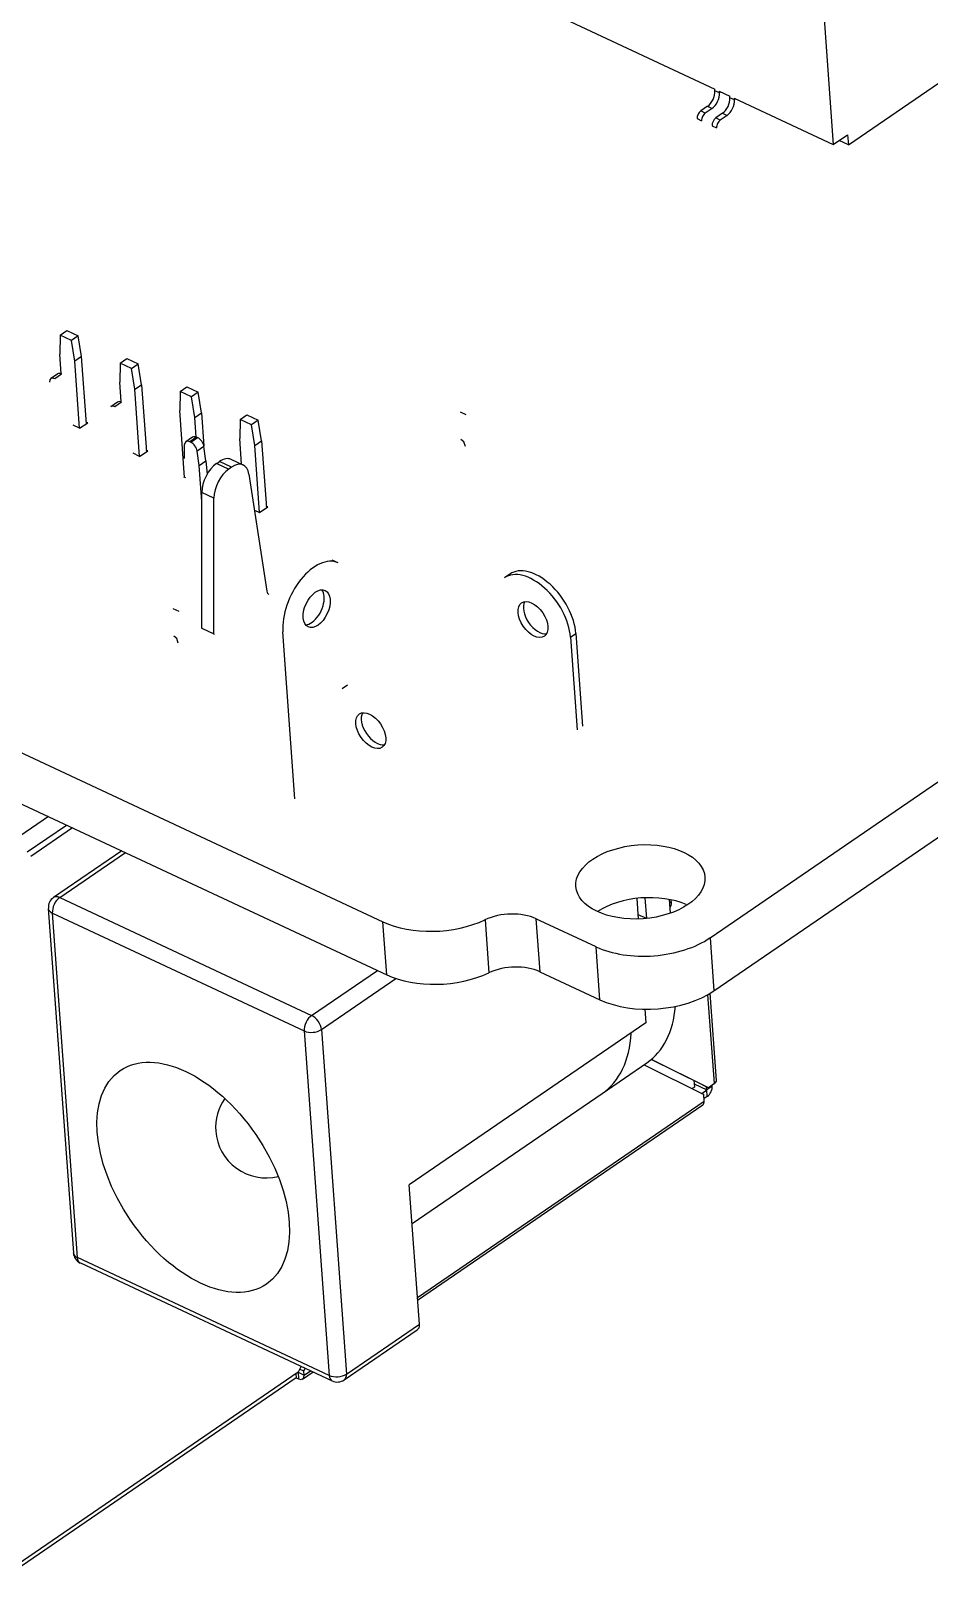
# Model space of a CAD drawing. Header units: millimetres. Extents: x 239 to 841, y 198 to 536.
# Drawn here: x 797.83 to 808.93, y 267.61 to 286.68 of the extents above; entities that cross this region are included whole.
import ezdxf

# ---------------------------------------------------------------- set-up
doc = ezdxf.new("R2010")
doc.units = ezdxf.units.MM

msp = doc.modelspace()

# ---------------------------------------------------------------- linework, layer by layer
for p, q in [((806.221, 275.474), (840.744, 299.111)), ((806.269, 274.819), (840.792, 298.456)), ((766.916, 292.167), (802.178, 275.67)), ((766.964, 291.512), (802.226, 275.015)), ((796.142, 290.705), (806.28, 285.962)), ((807.632, 286.832), (807.745, 285.276)), ((807.931, 285.275), (810.16, 286.801)), ((806.282, 285.941), (806.28, 285.962)), ((806.338, 285.915), (806.282, 285.941)), ((806.336, 285.936), (806.338, 285.915)), ((806.336, 285.936), (806.466, 285.875)), ((806.467, 285.854), (806.466, 285.875)), ((806.191, 285.75), (806.107, 285.692)), ((806.163, 285.666), (806.107, 285.692)), ((806.246, 285.724), (806.163, 285.666)), ((806.191, 285.75), (806.246, 285.724)), ((806.523, 285.828), (806.467, 285.854)), ((806.521, 285.849), (806.523, 285.828)), ((806.521, 285.849), (807.745, 285.276)), ((806.061, 285.597), (806.117, 285.571)), ((806.247, 285.51), (806.302, 285.484)), ((806.376, 285.663), (806.292, 285.606)), ((806.348, 285.58), (806.292, 285.606)), ((806.432, 285.637), (806.348, 285.58)), ((806.376, 285.663), (806.432, 285.637)), ((807.745, 285.276), (807.922, 285.398)), ((807.931, 285.275), (807.819, 285.327)), ((807.922, 285.398), (807.931, 285.275)), ((798.188, 282.921), (798.184, 282.686)), ((798.188, 282.921), (798.272, 282.978)), ((798.329, 282.855), (798.188, 282.921)), ((798.272, 282.978), (798.412, 282.912)), ((798.412, 282.912), (798.329, 282.855)), ((798.369, 282.599), (798.329, 282.855)), ((798.453, 282.656), (798.412, 282.912)), ((798.201, 282.443), (798.184, 282.686)), ((798.453, 282.656), (798.369, 282.599)), ((798.513, 281.827), (798.453, 282.656)), ((798.929, 282.574), (799.013, 282.631)), ((799.013, 282.631), (799.154, 282.565)), ((798.156, 282.441), (798.072, 282.384)), ((798.207, 282.44), (798.123, 282.383)), ((798.429, 281.77), (798.369, 282.599)), ((798.929, 282.574), (798.925, 282.339)), ((799.07, 282.508), (798.929, 282.574)), ((799.07, 282.508), (799.154, 282.565)), ((799.11, 282.252), (799.07, 282.508)), ((799.194, 282.309), (799.154, 282.565)), ((798.943, 282.096), (798.925, 282.339)), ((799.11, 282.252), (799.194, 282.309)), ((799.171, 281.423), (799.11, 282.252)), ((799.194, 282.309), (799.254, 281.48)), ((799.671, 282.227), (799.754, 282.284)), ((799.754, 282.284), (799.895, 282.218)), ((798.897, 282.094), (798.814, 282.037)), ((798.948, 282.094), (798.864, 282.036)), ((799.671, 282.227), (799.666, 281.992)), ((799.812, 282.161), (799.671, 282.227)), ((799.895, 282.218), (799.812, 282.161)), ((799.852, 281.905), (799.812, 282.161)), ((799.935, 281.962), (799.895, 282.218)), ((799.727, 281.163), (799.666, 281.992)), ((799.852, 281.905), (799.935, 281.962)), ((799.869, 281.662), (799.852, 281.905)), ((799.935, 281.962), (799.966, 281.548)), ((800.412, 281.88), (800.408, 281.645)), ((800.412, 281.88), (800.496, 281.937)), ((800.553, 281.814), (800.412, 281.88)), ((800.496, 281.937), (800.637, 281.872)), ((800.637, 281.872), (800.553, 281.814)), ((800.677, 281.615), (800.637, 281.872)), ((803.209, 281.935), (803.135, 281.97)), ((798.429, 281.77), (798.348, 281.808)), ((798.429, 281.77), (798.53, 281.839)), ((798.53, 281.839), (798.511, 281.847)), ((800.593, 281.558), (800.553, 281.814)), ((799.171, 281.423), (799.271, 281.492)), ((799.271, 281.492), (799.253, 281.501)), ((799.723, 281.562), (799.722, 281.398)), ((799.824, 281.661), (799.741, 281.603)), ((799.875, 281.66), (799.791, 281.603)), ((799.803, 281.597), (799.791, 281.603)), ((799.803, 281.597), (799.887, 281.655)), ((799.875, 281.66), (799.887, 281.655)), ((799.966, 281.545), (799.882, 281.488)), ((799.908, 281.311), (799.882, 281.488)), ((799.991, 281.368), (799.966, 281.545)), ((800.431, 281.326), (800.408, 281.645)), ((800.593, 281.558), (800.677, 281.615)), ((800.653, 280.73), (800.593, 281.558)), ((800.677, 281.615), (800.737, 280.787)), ((799.171, 281.423), (799.089, 281.462)), ((799.908, 281.311), (799.991, 281.368)), ((799.94, 280.867), (799.908, 281.311)), ((799.991, 281.368), (800.004, 281.199)), ((800.123, 281.336), (800.158, 281.36)), ((800.123, 281.336), (800.272, 281.267)), ((800.306, 281.29), (800.158, 281.36)), ((800.306, 281.29), (800.272, 281.267)), ((800.451, 281.316), (800.303, 281.386)), ((799.74, 281.157), (799.716, 281.168)), ((800.522, 281.203), (800.745, 279.757)), ((799.939, 279.301), (799.94, 280.976)), ((800.088, 280.906), (799.94, 280.976)), ((800.087, 279.232), (800.088, 280.906)), ((800.59, 280.759), (800.654, 280.73)), ((800.654, 280.73), (800.754, 280.798)), ((800.754, 280.798), (800.736, 280.807)), ((801.623, 280.108), (801.549, 280.142)), ((803.747, 279.969), (803.68, 279.923)), ((799.66, 279.505), (799.586, 279.54)), ((799.939, 279.301), (800.087, 279.232)), ((801.091, 277.191), (800.941, 279.255)), ((804.496, 279.19), (804.563, 279.236)), ((804.563, 279.236), (804.647, 278.09)), ((804.496, 279.19), (804.58, 278.044)), ((801.742, 278.596), (801.675, 278.55)), ((797.78, 276.535), (798.266, 276.868)), ((798.34, 276.833), (797.826, 276.481)), ((798.949, 276.549), (798.107, 275.972)), ((798.183, 275.971), (798.995, 276.527)), ((798.183, 275.971), (801.297, 274.515)), ((805.316, 275.961), (805.335, 275.707)), ((805.417, 275.969), (805.436, 275.714)), ((798.042, 275.838), (798.352, 271.581)), ((798.401, 271.523), (798.092, 275.78)), ((798.092, 275.78), (801.206, 274.323)), ((805.33, 275.764), (805.436, 275.715)), ((805.717, 275.948), (805.729, 275.778)), ((805.744, 275.908), (805.719, 275.919)), ((805.744, 275.908), (805.741, 275.944)), ((802.226, 275.015), (802.178, 275.67)), ((803.44, 275.697), (803.487, 275.042)), ((804.07, 275.71), (804.118, 275.055)), ((804.812, 275.363), (804.07, 275.71)), ((805.436, 275.715), (805.434, 275.714)), ((805.436, 275.715), (805.436, 275.714)), ((806.221, 275.474), (806.269, 274.819)), ((804.859, 274.708), (804.812, 275.363)), ((801.297, 274.515), (802.109, 275.07)), ((804.118, 275.055), (804.859, 274.708)), ((801.417, 274.34), (802.338, 274.971)), ((806.275, 273.672), (806.195, 274.773)), ((806.301, 273.713), (806.222, 274.789)), ((805.416, 274.592), (805.428, 274.422)), ((801.206, 274.323), (801.515, 270.066)), ((801.417, 274.34), (801.726, 270.083)), ((805.428, 274.422), (802.504, 272.42)), ((804.89, 273.552), (805.441, 273.93)), ((805.406, 273.905), (806.144, 273.539)), ((806.128, 273.656), (805.495, 273.971)), ((806.202, 273.622), (805.497, 273.972)), ((806.022, 273.709), (806.028, 273.63)), ((806.025, 273.67), (806.182, 273.596)), ((806.275, 273.672), (806.202, 273.622)), ((802.539, 271.942), (804.89, 273.552)), ((806.028, 273.63), (806, 273.611)), ((806.118, 273.552), (806.182, 273.596)), ((806.128, 273.656), (806.202, 273.622)), ((806.15, 273.457), (806.144, 273.539)), ((806.188, 273.515), (806.148, 273.487)), ((806.182, 273.596), (806.179, 273.633)), ((806.249, 273.642), (806.182, 273.596)), ((806.188, 273.515), (806.182, 273.596)), ((806.249, 273.642), (806.248, 273.653)), ((802.605, 271.03), (806.15, 273.457)), ((802.607, 270.996), (806.133, 273.409)), ((802.629, 270.7), (802.504, 272.42)), ((801.515, 270.066), (798.401, 271.523)), ((798.438, 271.456), (801.552, 269.999)), ((801.7, 270.011), (802.602, 270.629)), ((801.726, 270.083), (802.629, 270.7)), ((801.103, 270.088), (801.107, 270.036)), ((801.129, 270.105), (801.135, 270.023)), ((801.129, 270.105), (801.129, 270.105)), ((801.129, 270.105), (801.203, 270.07)), ((801.129, 270.105), (801.129, 270.105)), ((801.166, 270.179), (801.13, 270.106)), ((801.2, 270.118), (801.148, 270.142)), ((801.186, 270.022), (801.314, 270.11)), ((801.2, 270.118), (801.218, 270.155)), ((801.203, 270.07), (801.2, 270.118)), ((801.203, 270.07), (801.283, 270.125)), ((801.107, 270.036), (797.566, 267.611)), ((801.107, 270.036), (801.135, 270.023))]:
    msp.add_line(p, q)
for points in [[(803.199, 281.547), (803.18, 281.604), (803.143, 281.633)], [(799.649, 279.117), (799.631, 279.174), (799.594, 279.203)], [(798.043, 276.973), (796.965, 276.235)], [(801.13, 270.106), (797.656, 267.727)]]:
    msp.add_lwpolyline(points)
for centre, radius, start, end in [((798.192, 275.849), 0.15, 124.3984, 184.1572), ((800.735, 273.132), 0.625, 145.0414, 184.1572), ((800.735, 273.132), 0.625, 184.1572, 283.7545), ((798.501, 271.591), 0.15, 184.1572, 244.9286), ((801.615, 270.135), 0.15, 244.9286, 304.3984)]:
    msp.add_arc(centre, radius, start, end)
for centre, major_axis, ratio, start_param, end_param in [((806.182, 285.872), (0.064, 0.136), 0.574447, 3.913844, 5.48464), ((806.237, 285.846), (-0.064, -0.136), 0.574447, 0.772251, 2.343048), ((806.112, 285.631), (-0.0318, -0.0679), 0.574447, 3.913844, 5.48464), ((806.367, 285.786), (0.064, 0.136), 0.574447, 3.913844, 5.48464), ((806.423, 285.76), (-0.064, -0.136), 0.574447, 0.772251, 2.343048), ((806.167, 285.605), (0.0318, 0.0679), 0.574447, 0.772251, 2.343048), ((806.297, 285.544), (-0.0318, -0.0679), 0.574447, 3.913844, 5.48464), ((806.352, 285.518), (0.0318, 0.0679), 0.574447, 0.772251, 2.343048), ((798.213, 282.359), (0.0565, -0.0825), 0.586355, 2.359084, 3.141591), ((798.129, 282.301), (0.0565, -0.0825), 0.586355, 2.359084, 3.846739), ((798.954, 282.012), (0.0565, -0.0825), 0.586355, 2.359084, 3.141591), ((798.87, 281.955), (0.0565, -0.0825), 0.586355, 2.359084, 3.141591), ((799.797, 281.521), (0.0565, -0.0825), 0.586355, 2.359084, 3.846739), ((799.809, 281.515), (0.0565, -0.0825), 0.586355, 0.871429, 2.359084), ((799.881, 281.578), (0.0565, -0.0825), 0.586355, 2.359084, 3.141591), ((799.893, 281.573), (0.0565, -0.0825), 0.586355, 0.871429, 2.359084), ((800.141, 281.091), (-0.127, -0.272), 0.574447, 3.913844, 5.394994), ((800.176, 281.114), (-0.127, -0.272), 0.574447, 3.14161, 3.913844), ((800.324, 281.045), (-0.127, -0.272), 0.574447, 2.432694, 3.913844), ((800.29, 281.021), (-0.127, -0.272), 0.574447, 3.913844, 5.394994), ((801.359, 279.541), (0.265, 0.566), 0.574447, 0.000009, 2.343048), ((804.033, 279.407), (-0.353, 0.516), 0.586355, 3.92988, 6.283179), ((804.1, 279.453), (-0.353, 0.516), 0.586355, 3.92988, 6.283179), ((801.285, 279.576), (-0.106, -0.226), 0.574447, 2.343048, 2.852673), ((800.811, 279.809), (0.0424, 0.0906), 0.574447, 2.432694, 3.14161), ((801.285, 279.576), (-0.106, -0.226), 0.574447, 0.288937, 2.343048), ((804.1, 279.453), (-0.141, 0.206), 0.586355, 0.280037, 2.861641), ((800.006, 279.34), (-0.0424, -0.0906), 0.574447, 5.394994, 5.48464), ((800.154, 279.27), (-0.0424, -0.0906), 0.574447, 5.394994, 5.48464), ((802.095, 278.08), (-0.141, 0.206), 0.586355, 0.280037, 2.861641), ((798.192, 275.849), (-0.064, -0.136), 0.574447, 3.913844, 5.48464), ((798.192, 275.849), (-0.085, 0.124), 0.586355, 5.500677, 6.283203), ((805.408, 275.511), (-0.798, -0.058), 0.571137, 3.963069, 5.48144), ((798.192, 275.849), (-0.15, -0.011), 0.571137, 0.000023, 0.795656), ((803.736, 275.481), (0.499, 0.036), 0.571137, 0.795656, 2.165068), ((805.694, 275.873), (0.0318, 0.0679), 0.574447, 4.485246, 5.48464), ((802.847, 276.128), (-0.997, -0.072), 0.571137, 0.795656, 2.165068), ((805.48, 275.821), (-0.997, -0.072), 0.571137, 0.795656, 2.366453), ((802.894, 275.473), (0.997, 0.072), 0.571137, 3.937249, 5.306661), ((803.784, 274.826), (-0.499, -0.036), 0.571137, 3.937249, 5.306661), ((805.528, 275.166), (0.997, 0.072), 0.571137, 3.937249, 5.508045), ((804.311, 275.58), (-1.13, 1.65), 0.586355, 3.141586, 3.765241), ((801.306, 274.392), (0.064, 0.136), 0.574447, 0.772251, 2.343048), ((801.306, 274.392), (-0.085, 0.124), 0.586355, 3.92988, 5.500677), ((801.306, 274.392), (0.15, 0.011), 0.571137, 3.937249, 5.508045), ((803.76, 275.202), (1.13, -1.65), 0.586355, 6.283179, 6.937906), ((803.76, 275.202), (-1.13, 1.65), 0.586355, 3.141586, 3.796314), ((806.201, 273.706), (0.0997, 0.0072), 0.571137, 5.508045, 6.283209), ((806.182, 273.596), (-0.0424, -0.0906), 0.574447, 0.772251, 2.343048), ((806.076, 273.492), (0.0565, -0.0825), 0.586355, 0.000018, 0.788288), ((798.501, 271.591), (0.15, 0.011), 0.571137, 3.141616, 3.937249), ((798.501, 271.591), (-0.064, -0.136), 0.574447, 5.48464, 6.283169), ((802.518, 270.752), (-0.085, 0.124), 0.586355, 3.141611, 3.92988), ((801.129, 270.105), (0.0565, -0.0825), 0.586355, 5.500677, 7.071473), ((801.615, 270.135), (0.15, 0.011), 0.571137, 3.937249, 5.508045), ((801.615, 270.135), (0.064, 0.136), 0.574447, 2.343048, 3.141577), ((801.615, 270.135), (0.085, -0.124), 0.586355, 0.000018, 0.788288)]:
    msp.add_ellipse(centre, major_axis=major_axis, ratio=ratio, start_param=start_param, end_param=end_param)
for centre, major_axis, ratio in [((801.359, 279.541), (-0.106, -0.226), 0.574447), ((804.033, 279.407), (-0.141, 0.206), 0.586355), ((802.028, 278.034), (-0.141, 0.206), 0.586355), ((805.361, 276.166), (-0.798, -0.058), 0.571137), ((799.833, 272.514), (0.904, -1.32), 0.586355)]:
    msp.add_ellipse(centre, major_axis=major_axis, ratio=ratio)

doc.saveas('drawing.dxf')
